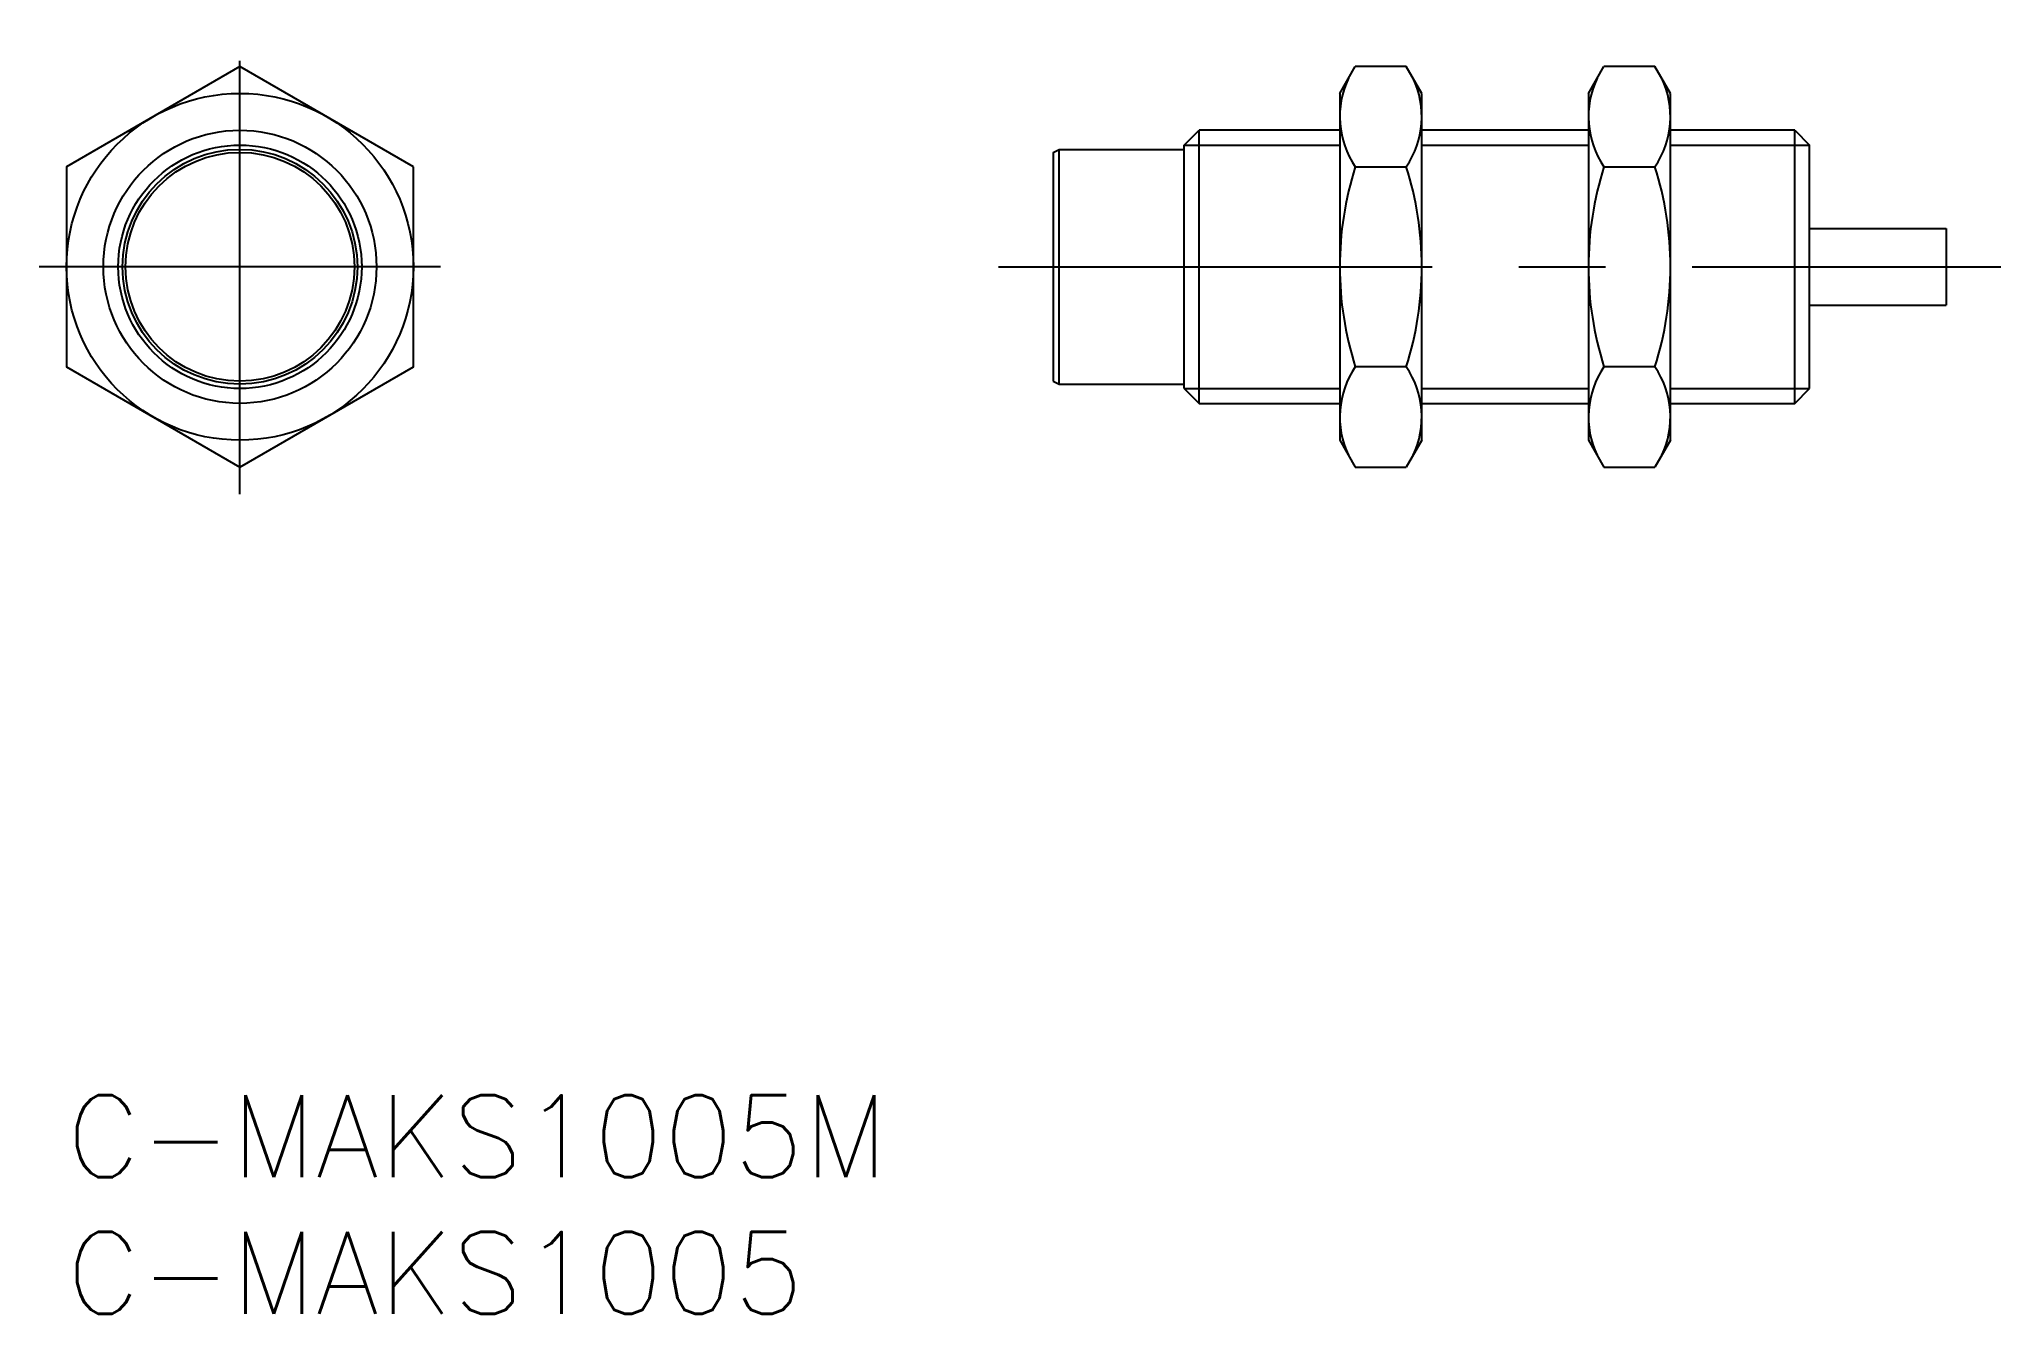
# Model space of a CAD drawing. Extents: x -1 to 70.8, y -8 to 38.7.
import ezdxf

# ---------------------------------------------------------------- set-up
doc = ezdxf.new("R2010")
doc.units = 0
doc.header["$LTSCALE"] = 0.5
doc.linetypes.add('CENTER', pattern=[50.8, 31.75, -6.35, 6.35, -6.35])
doc.layers.get('0').update_dxf_attribs({"linetype": 'CONTINUOUS'})
doc.layers.add('CENTER', color=1, linetype='CENTER')
doc.styles.get("Standard").update_dxf_attribs({"font": 'txt.shx', "height": 3, "bigfont": 'bigfont.shx'})

# ---------------------------------------------------------------- blocks, each defined once
blk = doc.blocks.new('*U17')
at = {"color": 7, "linetype": 'CONTINUOUS'}
blk.add_text('C-MAKS1005M', height=3, dxfattribs=at).set_placement((0, -3))
blk = doc.blocks.new('*U18')
at = {"color": 7, "linetype": 'CONTINUOUS'}
blk.add_text('C-MAKS1005', height=3, dxfattribs=at).set_placement((0, -8))

msp = doc.modelspace()

# ---------------------------------------------------------------- linework, layer by layer
at = {"color": 7, "linetype": 'CONTINUOUS'}
for p, q in [((46.628, 36.688, -0.001), (47.195, 37.671, -0.001)), ((49.06, 37.671, -0.001), (47.195, 37.671, -0.001)), ((49.628, 36.688, -0.001), (49.06, 37.671, -0.001)), ((55.733, 36.688, 0.001), (56.3, 37.671, 0.001)), ((58.166, 37.671, 0.001), (56.3, 37.671, 0.001)), ((58.733, 36.688, 0.001), (58.166, 37.671, 0.001)), ((46.628, 36.688, -0.001), (46.628, 23.988, -0.001)), ((49.628, 23.988, -0.001), (49.628, 36.688, -0.001)), ((55.733, 36.688, 0.001), (55.733, 23.988, 0.001)), ((58.733, 23.988, 0.001), (58.733, 36.688, 0.001)), ((40.931, 34.797, 0.248), (41.472, 35.338, 0.245)), ((46.628, 35.338, 0.26), (41.472, 35.338, 0.246)), ((41.472, 25.338, 0.307), (41.472, 35.338, 0.245)), ((55.733, 35.338, 0.284), (49.628, 35.338, 0.268)), ((63.289, 35.338, 0.305), (58.733, 35.338, 0.292)), ((63.289, 25.338, 0.244), (63.289, 35.338, 0.305)), ((63.289, 35.338, 0.305), (63.831, 34.797, 0.301)), ((36.131, 34.528), (36.35, 34.638, 0.275)), ((36.131, 34.528), (36.131, 26.148)), ((36.35, 34.638, 0.275), (40.931, 34.638, 0.275)), ((36.35, 26.038, 0.275), (36.35, 34.638, 0.275)), ((40.931, 25.88, 0.028), (40.931, 34.797, -0.028)), ((63.831, 25.88, 0.247), (63.831, 34.797, 0.301)), ((47.195, 34.004, -0.001), (49.06, 34.004, -0.001)), ((56.3, 34.004, 0.001), (58.166, 34.004, 0.001)), ((63.831, 31.738, 0.283), (68.831, 31.738, 0.275)), ((68.831, 31.738, 0.275), (68.831, 28.938, 0.275)), ((63.831, 28.938, 0.265), (68.831, 28.938, 0.275)), ((49.06, 26.672, -0.001), (47.195, 26.672, -0.001)), ((58.166, 26.672, 0.001), (56.3, 26.672, 0.001)), ((36.131, 26.148), (36.35, 26.038, 0.275)), ((36.35, 26.038, 0.275), (40.931, 26.038, 0.275)), ((40.931, 25.88, 0.028), (41.472, 25.338, 0.307)), ((63.289, 25.338, 0.244), (63.831, 25.88, 0.247)), ((41.472, 25.338, 0.305), (46.628, 25.338, 0.291)), ((49.628, 25.338, 0.282), (55.733, 25.338, 0.265)), ((58.733, 25.338, 0.256), (63.289, 25.338, 0.244)), ((46.628, 23.988, -0.001), (47.195, 23.006, -0.001)), ((49.628, 23.988, -0.001), (49.06, 23.006, -0.001)), ((55.733, 23.988, 0.001), (56.3, 23.006, 0.001)), ((58.733, 23.988, 0.001), (58.166, 23.006, 0.001)), ((47.195, 23.006, -0.001), (49.06, 23.006, -0.001)), ((56.3, 23.006, 0.001), (58.166, 23.006, 0.001))]:
    msp.add_line(p, q, dxfattribs=at)
at = {"color": 3, "linetype": 'CONTINUOUS'}
for p, q in [((40.931, 34.797, 0.248), (46.628, 34.797, 0.261)), ((49.628, 34.797, 0.268), (55.733, 34.797, 0.282)), ((58.733, 34.797, 0.289), (63.831, 34.797, 0.301)), ((40.931, 25.88, 0.028), (46.628, 25.88, 0.289)), ((49.628, 25.88, 0.282), (55.733, 25.88, 0.267)), ((58.733, 25.88, 0.259), (63.831, 25.88, 0.247))]:
    msp.add_line(p, q, dxfattribs=at)
at = {"color": 7, "linetype": 'CONTINUOUS'}
msp.add_lwpolyline([(12.7, 34.004), (6.35, 37.671), (0, 34.004), (0, 26.672), (6.35, 23.006), (12.7, 26.672)], close=True, dxfattribs=at)
for centre, radius in [((6.35, 30.338), 6.35), ((6.35, 30.338), 5), ((6.35, 30.338, 0.275), 4.3), ((6.35, 30.338), 4.19)]:
    msp.add_circle(centre, radius, dxfattribs=at)
at = {"color": 3, "linetype": 'CONTINUOUS'}
msp.add_circle((6.35, 30.338), 4.458, dxfattribs=at)
at = {"color": 7, "linetype": 'CONTINUOUS'}
for centre, radius, start, end in [((49.873, 35.837, -0.001), 3.246, 154.38425, 214.38425), ((46.382, 35.837, -0.001), 3.246, 325.61575, 25.61575), ((58.979, 35.837, 0.001), 3.246, 154.38425, 214.38425), ((55.487, 35.837, 0.001), 3.246, 325.61575, 25.61575), ((58.76, 30.338, -0.001), 12.133, 162.41205, 197.58795), ((37.495, 30.338, -0.001), 12.133, 342.41205, 17.58795), ((67.866, 30.338, 0.001), 12.133, 162.41205, 197.58795), ((46.6, 30.338, 0.001), 12.133, 342.41205, 17.58795), ((49.873, 24.839, -0.001), 3.246, 145.61575, 205.61575), ((46.382, 24.839, -0.001), 3.246, 334.38425, 34.38425), ((58.979, 24.839, 0.001), 3.246, 145.61575, 205.61575), ((55.487, 24.839, 0.001), 3.246, 334.38425, 34.38425)]:
    msp.add_arc(centre, radius, start, end, dxfattribs=at)
at = {"layer": 'CENTER', "color": 1, "linetype": 'CENTER'}
for p, q in [((6.35, 22.006), (6.35, 38.671)), ((13.7, 30.338), (-1, 30.338)), ((34.131, 30.338, 0.275), (70.831, 30.338, 0.275))]:
    msp.add_line(p, q, dxfattribs=at)

# ---------------------------------------------------------------- block references
at = {"color": 7, "linetype": 'CONTINUOUS'}
for name in ['*U17', '*U18']:
    msp.add_blockref(name, (0, 0), dxfattribs=at)

doc.saveas('drawing.dxf')
